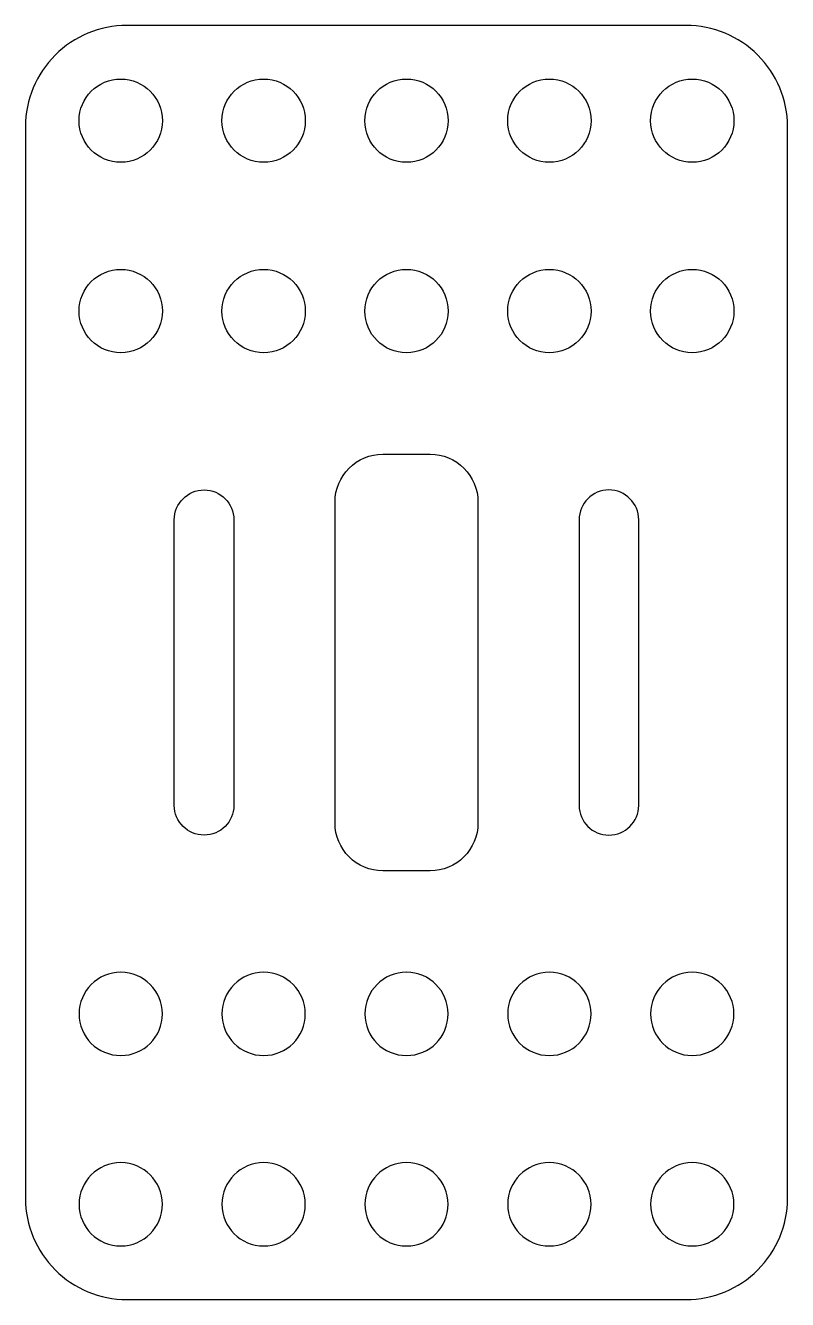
# Model space of a CAD drawing. Header units: millimetres. Extents: x -8 to 56, y 0 to 107.
import ezdxf

# ---------------------------------------------------------------- set-up
doc = ezdxf.new("R2010")
doc.units = ezdxf.units.MM
doc.header["$MEASUREMENT"] = 0
doc.layers.add('INTERIOR_PROFILES', color=7, linetype='Continuous')
doc.layers.add('OUTER_PROFILES', color=7, linetype='Continuous')

msp = doc.modelspace()

# ---------------------------------------------------------------- linework, layer by layer
at = {"layer": 'INTERIOR_PROFILES'}
for points in [[(21.5, 71.02), (25.5, 71.02, -0.414214), (29.5, 67.02), (29.5, 40.02, -0.414214), (25.5, 36.02), (21.5, 36.02, -0.414214), (17.5, 40.02), (17.5, 67.02, -0.414214)], [(4, 41.52), (4, 65.52, -1), (9, 65.52), (9, 41.52, -1)], [(43, 65.52, 1), (38, 65.52), (38, 41.52, 1), (43, 41.52)]]:
    msp.add_lwpolyline(points, format="xyb", close=True, dxfattribs=at)
for centre in [(-0.5, 99.05), (11.5, 99.05), (23.5, 99.05), (35.5, 99.05), (47.5, 99.05), (-0.5, 83.05), (11.5, 83.05), (23.5, 83.05), (35.5, 83.05), (47.5, 83.05)]:
    msp.add_circle(centre, 3.5, dxfattribs=at)
at = {"layer": 'INTERIOR_PROFILES', "extrusion": (0, 0, -1)}
for centre in [(0.5, 24), (-11.5, 24), (-23.5, 24), (-35.5, 24), (-47.5, 24), (0.5, 8), (-11.5, 8), (-23.5, 8), (-35.5, 8), (-47.5, 8)]:
    msp.add_circle(centre, 3.5, dxfattribs=at)
at = {"layer": 'OUTER_PROFILES'}
msp.add_lwpolyline([(-8.5, 98.55), (-8.5, 8.5, 0.414214), (0, 0), (47, 0, 0.414214), (55.5, 8.5), (55.5, 98.55, 0.414214), (47, 107.05), (0, 107.05, 0.414214)], format="xyb", close=True, dxfattribs=at)

doc.saveas('drawing.dxf')
